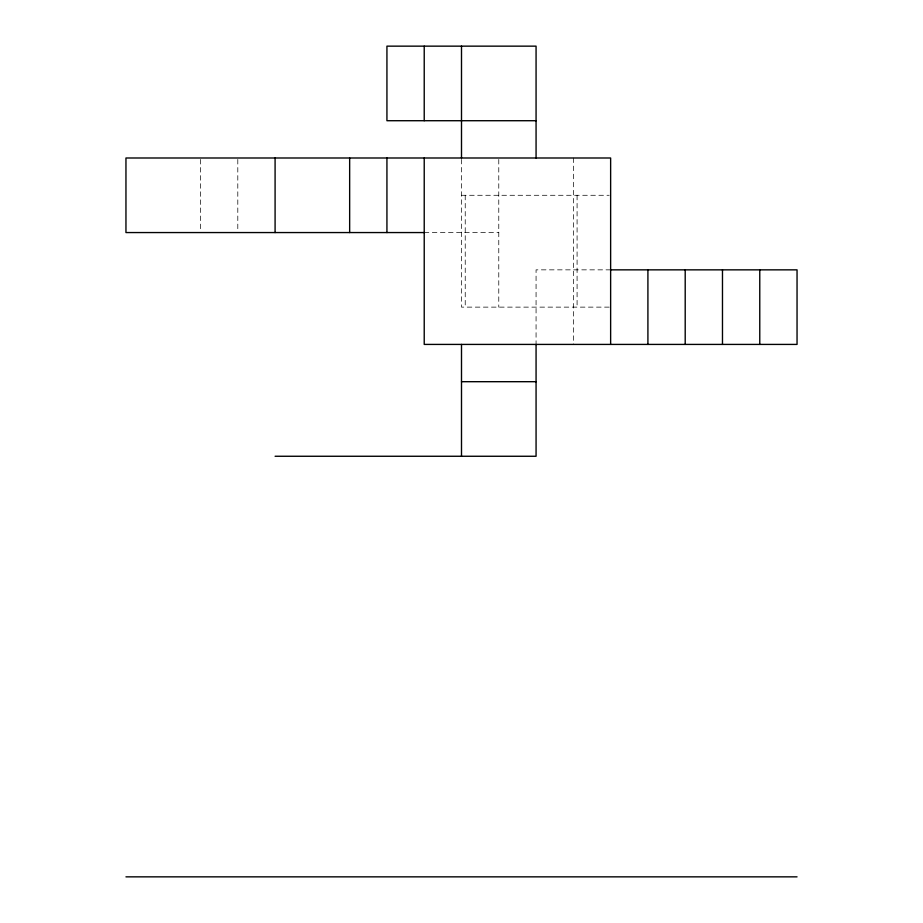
<?xml version="1.0" encoding="UTF-8"?>
<svg xmlns="http://www.w3.org/2000/svg" width="923" height="923" viewBox="0 0 923 923"><rect width="100%" height="100%" fill="white"/><g stroke="black" fill="none" stroke-linecap="round" stroke-linejoin="round"><path stroke-width="0.69" stroke-dasharray="4.62 3.46" d="M461.5 195.284L609.203 195.284M424.222 232.561L498.778 232.561M610.634 269.851L536.067 269.851L536.067 344.417M609.203 307.128L461.5 307.128L461.5 159.437M577.083 195.284L577.083 307.128M573.345 157.995L573.345 344.417M498.778 159.437L498.778 307.128M465.227 195.284L465.227 307.128M237.799 159.437L237.799 231.131M200.522 159.437L200.522 231.131"/><path stroke-width="1.38" d="M536.067 120.717L386.933 120.717L386.933 46.15L536.067 46.15L536.067 157.995M424.222 232.561L125.955 232.561L125.955 157.995L610.634 157.995L610.634 344.417M610.634 269.851L797.045 269.851L797.045 344.417L424.222 344.417L424.222 157.995M461.5 381.695L536.067 381.695M275.089 456.262L536.067 456.262L536.067 344.417M125.955 876.85L797.045 876.85M759.767 269.851L759.767 344.417M722.478 269.851L722.478 344.417M685.201 269.851L685.201 344.417M647.911 269.851L647.911 344.417M461.5 46.15L461.5 157.995M461.5 344.417L461.5 456.262M424.222 46.15L424.222 120.717M386.933 157.995L386.933 232.561M349.655 157.995L349.655 232.561M275.089 157.995L275.089 232.561"/></g></svg>
